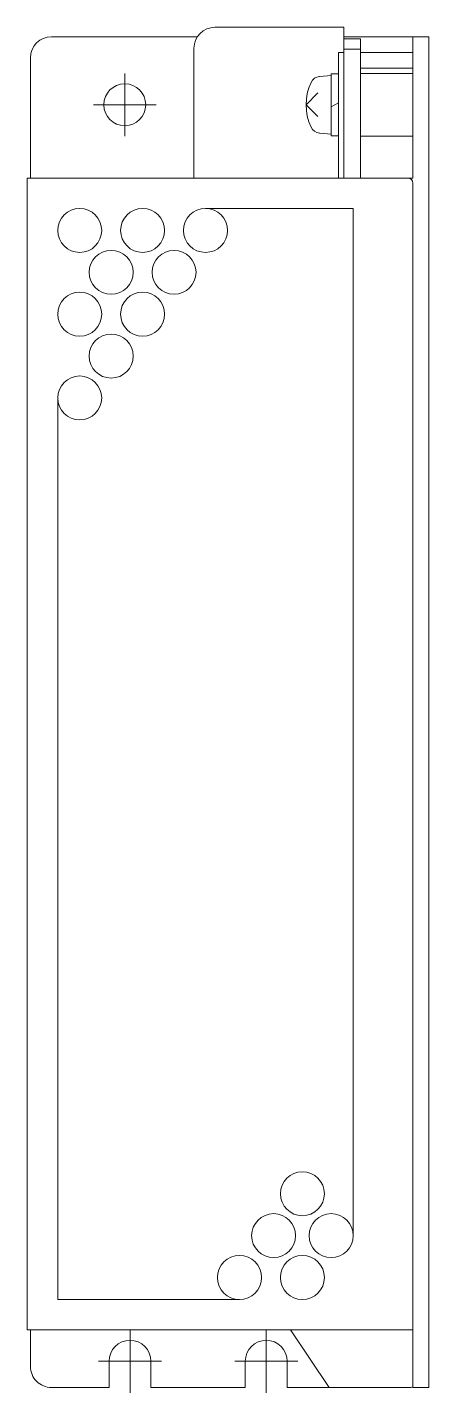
# Model space of a CAD drawing. Header units: millimetres. Extents: x 0 to 38, y 0 to 130.
import ezdxf

# ---------------------------------------------------------------- set-up
doc = ezdxf.new("R2010")
doc.units = ezdxf.units.MM
doc.linetypes.add('CENTER', pattern=[50.8, 31.75, -6.35, 6.35, -6.35])
doc.layers.add('hw_VTP', color=7, linetype='Continuous', lineweight=13)
doc.layers.add('Z_OM_CENTER', color=2, linetype='CENTER', lineweight=13)

# ---------------------------------------------------------------- blocks, each defined once
blk = doc.blocks.new('VTPK_NGUON 24VAC')
at = {"layer": 'hw_VTP'}
for p, q in [((58.5, 38.3), (-68.5, 38.3)), ((-68.5, 30.2), (-68.5, 38.3)), ((58.5, 38.3), (60.5, 38.3)), ((60.5, 38.3), (60.5, 36.8)), ((-55, 36.8), (-68.5, 36.8)), ((-67, 31.8), (-67, 36.8)), ((-65.5, 31.8), (-65.5, 36.8)), ((-65, 36.8), (-65, 31.8)), ((-59, 31.8), (-59, 36.8)), ((-55, 36.3), (-55, 36.8)), ((55, 36.8), (-54.5, 36.8)), ((55, 0), (55, 36.8)), ((58.5, 36.8), (55, 36.8)), ((60.5, 36.8), (58.5, 36.8)), ((-55, 0), (-55, 36.3)), ((60.5, 36.4), (60.5, 28.8)), ((-68.3, 31.8), (-55, 31.8)), ((-68.3, 30.2), (-68.3, 31.8)), ((-67.3, 31.8), (-67.3, 30.2)), ((-69.4, 17.9), (-69.4, 30.2)), ((-55, 30.2), (-69.4, 30.2)), ((-67, 29.7), (-67, 30.2)), ((-55, 29.7), (-67, 29.7)), ((-64.95, 29.7), (-64.95, 29)), ((-59.05, 29), (-64.95, 29)), ((-64.7, 27.9), (-64.8, 29)), ((-61.8, 29), (-62.2, 29.7)), ((-59.3, 27.9), (-59.2, 29)), ((-59.05, 29), (-59.05, 29.7)), ((60.5, 28.8), (55, 25.13)), ((60.5, 28.8), (60.5, 24.8)), ((-62, 26.6), (-63.13, 27.73)), ((-62, 26.6), (-60.87, 27.73)), ((58, 24.8), (60.5, 24.8)), ((60.5, 20.8), (58, 20.8)), ((60.5, 20.8), (60.5, 11.8)), ((-68.5, 2.3), (-68.5, 16.23)), ((-55, 15.9), (-67.4, 15.9)), ((58, 11.8), (60.5, 11.8)), ((60.5, 7.8), (58, 7.8)), ((60.5, 7.8), (60.5, 2.3)), ((-55, 0.3), (-66.5, 0.3)), ((-55, 0), (55, 0)), ((58.5, 0.3), (55, 0.3))]:
    blk.add_line(p, q, dxfattribs=at)
at = {"layer": 'hw_VTP', "color": 3, "ltscale": 5}
for p, q in [((-52.1, 31.1), (-52.1, 17)), ((46, 31.1), (-52.1, 31.1)), ((52.1, 2.9), (52.1, 20.25)), ((-34, 2.9), (52.1, 2.9))]:
    blk.add_line(p, q, dxfattribs=at)
at = {"layer": 'hw_VTP', "color": 2, "ltscale": 2}
for p, q in [((58, 19.8), (58, 25.8)), ((55, 22.8), (61, 22.8)), ((-62, 6.3), (-62, 12.3)), ((58, 6.8), (58, 12.8)), ((-65, 9.3), (-59, 9.3)), ((55, 9.8), (61, 9.8))]:
    blk.add_line(p, q, dxfattribs=at)
at = {"layer": 'hw_VTP'}
for centre, radius in [((46, 29), 2.1), ((42, 26.25), 2.1), ((50, 26.25), 2.1), ((46, 23.5), 2.1), ((50, 20.25), 2.1), ((-50, 17), 2.1), ((-46, 14), 2.1), ((-50, 11), 2.1), ((-42, 11), 2.1), ((-62, 9.3), 2), ((-46, 8), 2.1), ((-38, 8), 2.1), ((-50, 5), 2.1), ((-42, 5), 2.1), ((-34, 5), 2.1)]:
    blk.add_circle(centre, radius, dxfattribs=at)
for centre, radius, start, end in [((-54.5, 36.3), 0.5, 90, 180), ((58.6, 36.4), 1.9, 0, 12.1532), ((-63.71, 27.98), 1, 185, 244.7359), ((-60.29, 27.98), 1, 295.2641, 355), ((-62, 31.6), 5, 244.7359, 295.2641), ((58, 22.8), 2, 90, 270), ((-67.4, 17.9), 2, 180, 270), ((58, 9.8), 2, 90, 270), ((-66.5, 2.3), 2, 180, 270), ((58.5, 2.3), 2, 270, 0)]:
    blk.add_arc(centre, radius, start, end, dxfattribs=at)

msp = doc.modelspace()

# ---------------------------------------------------------------- block references
at = {"layer": 'Z_OM_CENTER', "rotation": 270}
msp.add_blockref('VTPK_NGUON 24VAC', (0, 61), dxfattribs=at)

doc.saveas('drawing.dxf')
